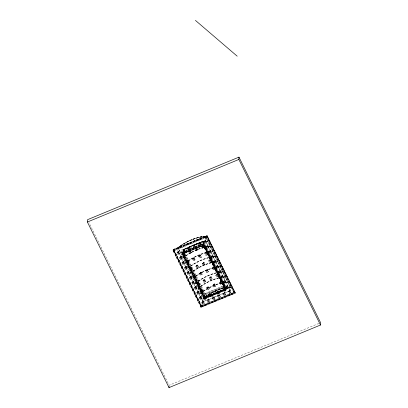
<?xml version="1.0" encoding="UTF-8"?>
<svg xmlns="http://www.w3.org/2000/svg" width="408" height="408" viewBox="0 0 408 408"><rect width="100%" height="100%" fill="white"/><g stroke="black" fill="none" stroke-linecap="round" stroke-linejoin="round"><path stroke-width="0.31" stroke-dasharray="2.04 1.53" d="M200.991 306.821L235.273 292.658L207.131 235.528L172.849 249.737L172.819 250.318L207.096 236.156L207.131 235.528L172.854 249.691L201.057 307.066L235.008 293.041L207.04 235.748L173.094 249.773L173.063 250.354M173.864 250.568L173.89 250.053L206.744 236.482L234.212 292.76L201.358 306.332L173.864 250.568L206.718 236.992L206.744 236.482M177.006 252.623L178.928 251.716L179.795 253.603L177.878 254.398L177.006 252.623L178.918 251.828M205.127 236.497A21.716 7.477 -26.2 0 0 178.082 247.804L177.827 252.435L178.199 253.195L177.878 254.398M178.25 252.266L178.199 253.195L179.02 252.858L179.795 253.603M178.648 252.098L178.694 251.165L179.8 253.485L177.883 254.281L177.011 252.506L179.071 251.925L179.02 252.858L178.648 252.098L178.928 251.716M179.464 257.616L181.387 256.709L182.259 258.596L180.341 259.391L179.464 257.616L181.381 256.826M180.341 259.391L180.713 257.259M181.157 256.158L182.264 258.483L180.346 259.274L179.474 257.499L181.535 256.918L181.484 257.851L181.157 256.158L180.336 256.499L180.285 257.428L180.662 258.193L181.484 257.851L182.259 258.596M224.941 289.088L203.694 297.799L204.515 297.611L204.561 296.682L205.382 296.341L206.489 298.666L204.566 299.574L181.912 253.47L181.953 252.705L203.75 243.698L226.19 289.226L226.154 289.996L204.357 298.998L204.398 298.228L181.953 252.705M182.182 253.021L203.648 244.106L225.945 289.328L225.91 289.955L204.444 298.824L182.152 253.603L182.182 252.975L204.474 298.243M201.496 246.294L202.368 248.186L204.286 247.396L203.51 246.646L203.561 245.713L201.491 246.412L203.414 245.504L182.274 254.352L184.197 253.445L183.916 253.827C186.981 255.739 181.58 257.698 183.518 253.995M181.927 262.609L183.85 261.701L184.717 263.594L182.804 264.384L181.927 262.609L183.845 261.819M204.566 299.574L204.887 298.375L182.947 253.883L182.983 253.256L203.347 244.887L225.145 289.048L225.114 289.675M182.279 254.235L183.095 254.164L183.299 249.431L203.342 241.148L225.139 285.36L224.93 290.093L225.706 290.843L223.788 291.633L222.916 289.741L223.732 289.675L224.109 290.435L223.788 291.633M182.804 264.384L183.172 262.252M183.559 250.068L183.197 252.083L185.115 251.292L184.008 248.972L183.957 249.905L185.105 251.41L184.238 249.518L182.315 250.425L184.232 249.635M183.916 253.827L183.962 252.894L185.069 255.219L183.151 256.01M183.62 261.151L184.727 263.476L182.809 264.267L181.932 262.492L183.993 261.91L183.947 262.844L183.62 261.151L182.799 261.492L182.748 262.426L183.126 263.185L183.947 262.844L184.717 263.594M184.391 267.602L186.313 266.694L187.18 268.586L185.263 269.377L184.391 267.602L186.308 266.812M185.263 269.377L185.635 267.245M185.849 261.477L187.767 260.681M186.084 266.149L187.185 268.469L185.268 269.26L184.396 267.485L186.456 266.909L186.41 267.837L186.084 266.149L185.263 266.485L185.212 267.418L185.584 268.178L186.41 267.837L187.18 268.586M186.665 261.406L186.711 260.472L187.532 260.136L188.639 262.456L186.716 263.364L187.088 261.237L187.91 260.896L187.859 261.829L188.639 262.456L186.721 263.252M187.629 248.232C190.102 244.545 191.673 253.082 189.317 246.779L189.271 247.707L190.424 249.099L188.501 250.007L187.629 248.232L189.541 247.442M186.854 272.595L188.771 271.687L189.644 273.579L187.726 274.37L186.854 272.595L188.766 271.805M187.532 260.136L187.859 261.829L187.037 262.166M188.68 251.705L190.745 251.007L190.699 251.94L191.469 252.685L189.552 253.48L188.68 251.705L190.602 250.798L190.322 251.18L190.699 251.94L189.878 252.282L189.552 253.48M187.726 274.37L188.098 272.238M188.542 271.142L189.649 273.462L187.731 274.252L186.859 272.478L188.919 271.901L188.868 272.83L188.542 271.142L187.721 271.478L187.675 272.411L188.047 273.171L188.868 272.83L189.644 273.579M190.322 251.18L190.373 250.247L191.474 252.572L189.562 253.363L188.685 251.588M189.419 268.719L191.337 267.923L189.419 268.719L191.48 268.138L191.429 269.071C193.968 270.142 188.476 272.009 190.658 268.474M189.312 277.588L191.235 276.68L192.107 278.572L190.189 279.363L189.312 277.588L191.23 276.797M190.235 268.648L190.281 267.714L191.102 267.378L192.209 269.698L190.291 270.489M190.189 279.363L190.556 277.231M190.607 269.408L191.429 269.071L191.102 267.378M191.005 276.134L192.112 278.455L190.194 279.245L189.317 277.476L191.383 276.894L191.332 277.828L191.005 276.134L190.184 276.471L190.133 277.404L190.511 278.164L191.332 277.828L192.107 278.572M192.25 258.947L194.172 258.034L195.039 259.927L193.122 260.717L192.25 258.947L194.167 258.152M192.938 246.039L194.861 245.131L195.728 247.024L194.58 245.514L194.631 244.581L194.958 246.274L194.137 246.616L193.815 247.814L192.938 246.039L194.861 245.131L194.58 245.514M191.775 282.586L193.698 281.673L194.565 283.565L192.647 284.356L191.775 282.586L193.693 281.79M195.039 259.927L193.943 257.489L193.122 257.831L193.448 259.519L193.122 260.717M193.122 257.831L193.448 259.519L194.269 259.182L195.044 259.809L193.132 260.605L192.255 258.83L194.172 258.034M192.989 275.956L194.907 275.165L192.989 275.956L195.049 275.38L194.999 276.308C197.538 277.384 192.046 279.25 194.228 275.716M193.943 257.489L194.269 259.182L194.315 258.249L193.494 258.59M192.647 284.356L193.02 282.229M195.085 249.059L197.151 248.36L196.778 247.6L196.727 248.533L197.875 250.038L195.962 250.833L195.085 249.059L197.008 248.151L196.727 248.533M193.469 281.127L194.57 283.448L192.658 284.243L191.78 282.469L193.841 281.887L193.795 282.82L193.469 281.127L192.647 281.464L192.596 282.397L192.974 283.157L193.795 282.82L194.565 283.565M193.805 275.89L193.851 274.956L194.672 274.62L195.779 276.94L193.861 277.731M194.177 276.65L194.999 276.308L194.672 274.62M195.962 250.833L196.33 248.701L195.957 247.942L196.284 249.635L197.105 249.293L197.151 248.36M194.239 287.579L196.161 286.671L197.028 288.558L195.111 289.354L194.239 287.579L196.151 286.783M195.82 266.184L197.742 265.276L198.609 267.169L196.692 267.959L195.82 266.184L197.737 265.394M195.111 289.354L195.483 287.222M198.609 267.169L197.513 264.731L196.692 265.067L197.018 266.761L196.692 267.959M195.927 286.12L197.033 288.446L195.116 289.236L194.244 287.462L196.304 286.88L196.253 287.813L195.927 286.12L195.106 286.462L195.06 287.39L195.432 288.15L196.253 287.813L197.028 288.558M198.252 243.846C200.726 240.159 202.297 248.696 199.94 242.388L199.894 243.321L201.047 244.713L199.124 245.621L198.252 243.846L200.165 243.051M196.559 283.198L198.477 282.407L196.559 283.198L198.619 282.622L198.569 283.55C201.108 284.626 195.616 286.493 197.798 282.958M196.692 265.067L197.018 266.761L197.839 266.424L197.885 265.491L195.825 266.072L196.702 267.842L198.614 267.051L197.462 265.664L197.513 264.731M196.697 292.572L198.619 291.664L199.492 293.551L197.574 294.346L196.697 292.572L198.614 291.781M198.655 256.3L200.578 255.393L201.445 257.28L199.532 258.075L198.655 256.3L200.578 255.393L198.66 256.183L199.532 258.075M197.375 283.132L197.421 282.198L198.242 281.857L199.349 284.182L197.431 284.973M201.455 257.162L200.675 256.535L200.348 254.842L199.527 255.184L199.854 256.872L199.537 257.958L201.445 257.28M197.574 294.346L197.946 292.215M197.747 283.892L198.569 283.55L198.242 281.857M199.527 255.184L199.854 256.872L200.675 256.535L200.348 254.842M198.39 291.113L199.497 293.439L197.579 294.229L196.707 292.454L198.767 291.873L198.716 292.806L198.39 291.113L197.569 291.455L197.523 292.383L197.895 293.148L198.716 292.806L199.492 293.551M199.39 273.426L201.312 272.519L202.179 274.411L200.262 275.201L199.39 273.426L201.307 272.636M202.179 274.411L201.083 271.973L200.262 272.309L200.588 274.003L200.262 275.201M199.16 297.565L201.083 296.657L201.95 298.549L200.037 299.339L199.16 297.565L201.078 296.774M200.129 290.44L202.047 289.649L200.129 290.44L202.19 289.858L202.139 290.792C204.678 291.868 199.186 293.735 201.368 290.2M200.262 272.309L200.588 274.003L201.409 273.666L201.455 272.733L199.395 273.309L200.272 275.084L202.184 274.293L201.032 272.901L201.083 271.973M202.368 248.186L202.74 246.055L202.363 245.295L202.689 246.988L203.51 246.646L203.138 245.886L203.419 241.301L183.376 249.584L183.192 253.924L204.836 297.825L205.096 293.638L183.187 249.308L183.513 251.002L184.334 250.665L184.38 249.732L182.32 250.313L183.192 252.2M200.037 299.339L200.404 297.208M203.342 241.148L203.148 244.876L225.711 290.725L223.793 291.516M202.225 263.537L204.148 262.63L205.015 264.522L203.102 265.312L202.225 263.537L204.148 262.63L203.867 263.017L205.015 264.522M200.945 290.374L200.991 289.44L201.812 289.099L202.919 291.424L201.001 292.215M225.706 290.843L203.317 245.468L203.352 244.841M203.566 241.536L205.484 240.74L203.566 241.536L205.627 240.955L205.581 241.888C208.121 242.964 202.628 244.831 204.806 241.296L204.434 240.531L204.76 242.225L205.581 241.888L205.204 241.128L205.448 236.467L178.072 247.778M200.853 296.106L201.96 298.432L200.042 299.222L199.165 297.447L201.226 296.866L201.18 297.799L200.853 296.106L200.032 296.448L199.981 297.381L200.359 298.141L201.18 297.799L201.95 298.549M225.91 289.955L203.618 244.734L203.648 244.106M203.75 243.698L203.709 244.469L181.912 253.47M203.097 262.421L203.424 264.114L204.245 263.777L204.291 262.844L203.918 262.084L203.097 262.421L203.424 264.114L203.102 265.312M201.317 291.134L202.139 290.792L201.812 289.099M200.996 306.775L235.273 292.613L235.243 293.24L200.96 307.403L200.996 306.775L172.854 249.691M201.052 307.137L201.083 306.556L173.094 249.773M201.358 306.332L173.89 250.053M233.968 292.745L201.44 306.23L201.47 305.602L174.129 250.14L206.657 236.701L233.998 292.164L233.968 292.791L206.626 237.283L174.094 250.767L174.129 250.14L201.47 305.648L233.998 292.164M201.623 302.558L203.546 301.65L204.413 303.542L202.496 304.332L201.623 302.558L203.541 301.767M202.96 280.668L204.882 279.76L205.749 281.653L203.832 282.443L202.96 280.668L204.877 279.878M203.867 263.017L203.918 262.084M205.331 236.757L205.148 240.256L229.939 290.547L203 301.675L178.204 251.384L178.388 247.891L205.331 236.757L230.122 287.048L229.939 290.547M202.496 304.332L203.062 298.472L230.444 287.166L205.397 236.395L205.076 236.395A21.716 7.477 -26.2 0 0 178.031 247.702L203.077 298.498L230.444 287.196L230.199 291.822L230.974 292.572L229.056 293.362L228.179 291.587L230.102 290.68L230.974 292.572M205.749 281.653L204.653 279.215L203.832 279.551L204.158 281.245L203.832 282.443M203 301.675L203.184 298.182L230.122 287.048M206.03 246.529L207.947 245.738L206.03 246.529L208.09 245.947L208.039 246.881C210.584 247.957 205.086 249.824 207.269 246.289L206.892 245.529L207.718 245.188L208.039 246.881L207.218 247.217L206.892 245.529M206.621 237.329L206.657 236.701M203.689 301.864L203.643 302.792L203.317 301.104L202.496 301.441L202.445 302.374L202.822 303.134L203.643 302.792L204.413 303.542M205.933 252.537L206.259 254.225L205.938 255.428L207.856 254.633L206.708 253.128L206.754 252.195L205.933 252.537L206.259 254.225L207.08 253.888L207.131 252.955L206.31 253.297M203.832 279.551L204.158 281.245L204.979 280.903L205.025 279.975L202.965 280.551L203.842 282.326L205.754 281.535L204.602 280.143L204.653 279.215M205.795 270.779L207.718 269.872L208.585 271.764L206.672 272.554L205.795 270.779L207.718 269.872L207.437 270.254L208.585 271.764M204.444 298.824L204.479 298.197M206.984 252.746L205.066 253.536L206.984 252.746L205.066 253.536L205.938 255.428M204.745 298.09L204.775 297.463M204.826 297.213L205.02 293.485M206.667 269.663L206.994 271.356L207.815 271.019L207.861 270.086L207.488 269.326L206.667 269.663L206.994 271.356L206.672 272.554M204.571 299.457L206.489 298.666L205.336 297.274L205.382 296.341M205.76 297.1L205.709 298.034L204.887 298.375L204.938 297.442L183.105 253.159M207.437 270.254L207.488 269.326M206.53 287.91L208.452 287.002L209.319 288.895L207.402 289.685L206.53 287.91L208.447 287.12M208.493 251.522L210.406 250.731L208.493 251.522L210.554 250.94L210.502 251.874C213.042 252.95 207.55 254.816 209.732 251.282L209.355 250.522L210.176 250.181L210.502 251.874L209.681 252.215L209.355 250.522M209.319 288.895L208.223 286.452L207.402 286.793L207.728 288.487L207.402 289.685M209.503 259.774L209.829 261.467L209.508 262.665L211.431 261.757L210.278 260.37L210.324 259.437L209.503 259.774L209.829 261.467L210.65 261.13L210.701 260.197L208.636 260.778L210.554 259.983L208.636 260.778L209.508 262.665M207.402 286.793L207.728 288.487L208.549 288.145L208.595 287.212L206.535 287.793L207.412 289.568L209.324 288.777L208.172 287.385L208.223 286.452M207.81 302.139L208.131 300.941L207.805 299.248L208.626 298.906L209.732 301.231L207.81 302.139L206.943 300.247L208.855 299.457L209.727 301.349M209.365 278.021L211.288 277.114L212.155 279.006L210.242 279.796L209.365 278.021L211.288 277.114L211.007 277.496L212.155 279.006M207.815 302.022L209.732 301.231L208.58 299.839L208.626 298.906M210.951 256.515L212.869 255.724L210.951 256.515L213.017 255.933L212.966 256.867C215.506 257.943 210.013 259.809 212.191 256.275L211.818 255.515L212.639 255.173L212.966 256.867L212.145 257.208L211.818 255.515M209.003 299.666L208.952 300.599L208.131 300.941L207.805 299.248M210.237 276.905L210.564 278.598L211.385 278.256L211.431 277.328L211.058 276.568L210.237 276.905L210.564 278.598L210.242 279.796M210.921 294.964L210.1 295.152L210.972 296.927L212.894 296.019L211.793 293.694L210.972 294.035L211.298 295.729L210.972 296.927M211.007 277.496L211.058 276.568M213.073 267.016L213.399 268.709L213.078 269.907L215.001 269L213.848 267.612L213.894 266.679L213.073 267.016L213.399 268.709L214.22 268.372L214.271 267.439L212.206 268.02L214.124 267.225L212.206 268.02L213.078 269.907M213.415 261.508L215.332 260.717L213.415 261.508L215.475 260.931L215.429 261.86C217.969 262.936 212.476 264.802 214.654 261.268L214.282 260.508L215.103 260.166L215.429 261.86L214.608 262.201L214.282 260.508M210.105 295.035L210.982 296.81L212.894 296.019L211.742 294.627L211.793 293.694M212.165 294.454L212.119 295.387L211.298 295.729L210.972 294.035M212.247 298.171L214.169 297.264L215.036 299.151L213.119 299.946L212.247 298.171L214.164 297.376M212.935 285.263L214.858 284.356L215.725 286.248L213.812 287.038L212.935 285.263L214.858 284.356L214.577 284.738L215.725 286.248M213.119 299.946L213.445 298.743L213.119 297.055L213.94 296.713L215.036 299.151M213.807 284.147L214.134 285.84L214.955 285.498L215.001 284.57L214.628 283.805L213.807 284.147L214.134 285.84L213.812 287.038M213.068 297.983L212.252 298.054L213.129 299.829L215.041 299.033L213.889 297.646L213.94 296.713M214.577 284.738L214.628 283.805M215.878 266.5L217.796 265.71L215.878 266.5L217.938 265.924L217.887 266.852C220.427 267.929 214.934 269.795 217.117 266.261L216.74 265.501L217.561 265.164L217.887 266.852L217.066 267.194L216.74 265.501M214.312 297.473L214.266 298.406L213.445 298.743L213.119 297.055M216.643 274.258L216.969 275.951L216.648 277.149L218.571 276.241L217.418 274.849L217.464 273.921L216.643 274.258L216.969 275.951L217.79 275.609L217.841 274.681L215.776 275.257L217.694 274.467L215.776 275.257L216.648 277.149M217.326 292.322L216.505 292.505L217.382 294.28L219.305 293.372L218.147 291.98L218.198 291.047L217.377 291.389L217.704 293.082L217.382 294.28M218.341 271.493L220.254 270.703L218.341 271.493L220.402 270.917L220.351 271.85C222.89 272.921 217.398 274.788 219.581 271.254L219.203 270.494L220.024 270.157L220.351 271.85L219.529 272.187L219.203 270.494M217.556 295.973L219.479 295.066L220.351 296.958L218.433 297.748L217.556 295.973L219.479 295.066L219.203 295.453L220.351 296.958M218.423 291.715L218.147 291.98M218.428 294.856L218.754 296.55L218.428 294.856L219.249 294.52L219.626 295.28L219.575 296.213L218.754 296.55L218.433 297.748M219.203 295.453L219.249 294.52M220.213 281.5L220.539 283.193L220.218 284.391L222.136 283.601L220.988 282.091L221.034 281.158L220.213 281.5L220.539 283.193L223.574 282.356L227.909 281.903M220.799 276.491L222.717 275.696L220.799 276.491L222.86 275.91L222.814 276.843C225.354 277.919 219.861 279.786 222.039 276.252L221.666 275.487L222.488 275.15L222.814 276.843L221.993 277.18L221.666 275.487M221.264 281.709L219.341 282.616L221.264 281.709L220.988 282.091M223.263 281.484L225.18 280.694L223.263 281.484L225.323 280.903L225.277 281.836C227.817 282.912 222.319 284.779 224.502 281.245L224.13 280.485L224.951 280.143L225.277 281.836L224.456 282.173L224.13 280.485M222.87 293.78L224.793 292.873L225.66 294.765L223.742 295.555L222.87 293.78L224.788 292.99M223.732 289.675L223.783 288.742L224.604 288.4L224.93 290.093L224.109 290.435L223.783 288.742M223.742 295.555L224.069 294.357L223.742 292.663L224.563 292.327L225.66 294.765M223.691 293.597L222.875 293.663L223.752 295.438L225.665 294.647L224.512 293.255L224.563 292.327M224.828 289.068L224.558 289.333M224.936 293.087L224.89 294.015L224.069 294.357L223.742 292.663M225.721 286.595L227.644 285.687L228.511 287.574L226.593 288.369L225.721 286.595L227.644 285.687L227.363 286.069L228.511 287.574M227.363 286.069L227.409 285.136L226.588 285.478L226.914 287.171L226.593 288.369M229.051 290.47L229.378 292.164L229.051 290.47L229.872 290.129L230.199 291.822L229.378 292.164L229.056 293.362M235.003 293.112L235.034 292.531L207.04 235.748M183.957 249.905L184.238 249.518M181.111 257.091L181.387 256.709M189.271 247.707L189.552 247.325M183.569 262.084L183.85 261.701M199.894 243.321L200.175 242.939M186.033 267.077L186.313 266.694M205.204 241.128L205.484 240.74L206.351 242.632M203.138 245.886L203.414 245.504M191.056 268.311L191.337 267.923M188.496 272.07L188.771 271.687M207.667 246.121L207.947 245.738L208.814 247.625M197.462 265.664L197.742 265.276M190.954 277.068L191.235 276.68M210.13 251.114L210.406 250.731L211.278 252.618M194.626 275.548L194.907 275.165M193.417 282.061L193.698 281.673M212.588 256.107L212.869 255.724L213.741 257.616M201.032 272.901L201.312 272.519M210.278 260.37L210.554 259.983M198.196 282.79L198.477 282.407M195.881 287.054L196.161 286.671M215.052 261.1L215.332 260.717L216.199 262.609M204.602 280.143L204.882 279.76M192.953 278.021C199.114 273.202 206.28 269.657 213.838 267.643L214.124 267.225M198.344 292.046L198.619 291.664M217.515 266.093L217.796 265.71L218.662 267.602M201.766 290.032L202.047 289.649M200.802 297.039L201.083 296.657M208.172 287.385L208.452 287.002M219.978 271.085L220.254 270.703L221.126 272.595M217.418 274.849L217.694 274.467M205.336 297.274L205.617 296.891L206.484 298.778M203.266 302.032L203.546 301.65M222.436 276.083L222.717 275.696L223.584 277.588M211.742 294.627L212.022 294.245L212.889 296.132M208.58 299.839L208.855 299.457M224.9 281.076L225.18 280.694L226.047 282.581M213.889 297.646L214.169 297.264M224.512 293.255L224.793 292.873M229.826 291.062L230.102 290.68L228.179 291.587M177.959 247.605C185.895 241.623 195.361 236.885 205.413 236.278M178.107 247.794C185.997 241.842 195.412 237.13 205.408 236.518M180.458 252.674C188.394 246.692 197.86 241.954 207.912 241.347M180.606 252.863L189.246 247.289L197.849 243.581M182.957 257.744C190.893 251.761 200.359 247.024 210.411 246.417M183.105 257.933C190.995 251.981 200.41 247.268 210.406 246.656M185.456 262.813C193.3 256.877 202.643 252.241 212.573 251.486M185.604 263.007C192.346 257.769 200.257 253.924 208.626 252.175M187.955 267.883C195.891 261.9 205.357 257.162 215.409 256.555M188.103 268.076C195.998 262.125 205.408 257.407 215.409 256.795M190.454 272.952C198.39 266.97 207.856 262.232 217.913 261.625M190.602 273.146C198.497 267.194 207.907 262.477 217.908 261.865M193.101 278.215C200.996 272.264 210.406 267.546 220.407 266.934M195.452 283.096C203.388 277.108 212.854 272.371 222.911 271.764M195.6 283.285C203.495 277.333 212.905 272.62 222.906 272.003M197.951 288.165C205.8 282.224 215.144 277.588 225.068 276.833M198.099 288.354C205.994 282.402 215.404 277.69 225.405 277.073M200.45 293.235C206.611 288.41 213.777 284.866 221.335 282.851L221.411 281.923L219.346 282.499L220.218 284.391M200.603 293.423C208.493 287.472 217.908 282.759 227.904 282.142M202.954 298.304C210.89 292.317 220.356 287.584 230.408 286.972M200.966 307.357L235.243 293.194L207.101 236.11L172.824 250.272L200.96 307.403M183.371 249.65L203.414 241.373L225.058 285.274M195.004 245.341L192.943 245.922L193.82 247.697L195.738 246.906M183.309 250.818L203.357 242.469L224.997 286.442L204.954 294.719L183.314 250.747M203.291 243.704L183.248 251.981L204.893 295.887L224.941 287.538M204.444 243.311L206.361 242.515M181.942 252.934L203.74 243.887L226.185 289.415L204.388 298.462L181.942 252.889M182.152 253.603L203.618 244.734M183.182 253.312L203.261 245.06L203.23 245.641L224.874 289.547L225.063 285.207L205.015 293.556M203.327 245.351L182.952 253.766L204.75 297.973L225.119 289.558M182.947 253.883L203.317 245.468M183.095 254.164L184.339 253.654L184.289 254.587L183.467 254.924M197.885 249.925L195.968 250.716L195.09 248.941M202.373 248.069L204.291 247.279M206.902 248.304L208.82 247.508M199.9 255.944L200.721 255.602M209.365 253.297L211.283 252.506M205.943 255.311L207.861 254.521M211.829 258.289L213.746 257.499M204.291 262.844L202.23 263.425L203.108 265.2L205.025 264.404M209.513 262.553L211.431 261.757M214.292 263.282L216.204 262.492M207.861 270.086L205.8 270.662L206.678 272.437L208.595 271.646M213.083 269.79L215.001 269M216.75 268.275L218.668 267.485M219.213 273.268L221.131 272.478M211.431 277.328L209.37 277.904L210.248 279.679L212.165 278.888M216.653 277.032L218.571 276.241M221.677 278.266L223.594 277.471M215.001 284.57L212.94 285.146L213.817 286.921L215.735 286.13M220.223 284.274L222.141 283.483M224.14 283.259L226.052 282.464M205.096 293.638L225.139 285.36M204.959 294.653L225.002 286.37M224.879 288.701L204.836 296.978L183.192 253.077M203.699 297.682L224.869 288.935M204.867 297.243L224.905 288.961M228.516 287.462L226.598 288.252L225.726 286.477L227.786 285.896L227.735 286.829L226.914 287.171L226.588 285.478M204.515 297.611L225.145 289.048M204.398 298.228L226.19 289.226M219.305 293.372L217.388 294.163L216.51 292.388M208.85 299.574L206.933 300.365L207.759 300.181M220.356 296.84L218.438 297.631L217.566 295.861L218.382 295.79M230.979 292.454L229.061 293.245L228.189 291.47L229 291.404M201.384 305.822L234.238 292.25M201.083 306.556L235.034 292.531M318.847 323.427L169.147 385.269L88.924 222.549M197.844 243.581L203.628 242.031L207.907 241.587M213.838 267.643L220.412 266.694M208.621 252.175L212.91 251.726M230.076 287.212C220.203 287.966 210.905 292.582 203.102 298.493A21.716 7.477 -26.2 0 1 230.122 287.191M205.448 236.497L205.005 236.462A21.593 7.436 -26.2 0 0 179.041 246.973L178.194 247.636L203.189 298.33L204.036 297.672A21.593 7.436 -26.2 0 1 229.995 287.155L230.444 287.196M207.912 241.465L207.58 241.465A21.716 7.477 -26.2 0 0 180.53 252.771M210.411 246.534L210.079 246.534A21.716 7.477 -26.2 0 0 183.029 257.841M212.578 251.486L212.91 251.486M212.91 251.603L212.578 251.603A21.716 7.477 -26.2 0 0 185.533 262.91M215.409 256.673L215.077 256.673A21.716 7.477 -26.2 0 0 188.032 267.98M217.908 261.742L217.576 261.742A21.716 7.477 -26.2 0 0 190.531 273.049M220.407 266.812L220.075 266.812A21.716 7.477 -26.2 0 0 193.03 278.118M222.906 271.881L222.574 271.881A21.716 7.477 -26.2 0 0 195.529 283.188M225.073 276.833L225.41 276.833M225.405 276.955L225.073 276.95A21.716 7.477 -26.2 0 0 198.028 288.257M227.904 282.025L227.572 282.02A21.716 7.477 -26.2 0 0 200.527 293.327M207.096 236.156L235.243 293.24M206.652 236.747L234.212 292.76M205.239 236.462L230.234 287.155M203.735 243.933L226.18 289.461M203.648 244.152L225.94 289.374M226.154 289.996L203.296 243.632L183.253 251.909L204.898 295.815M203.235 244.795L225.145 289.094M218.198 291.047L218.525 292.74L217.704 293.082L217.377 291.389M197.008 248.151L197.875 250.038M218.428 291.598L219.295 293.49M190.597 250.91L191.469 252.685M184.186 253.557L185.064 255.332M187.756 260.799L188.634 262.574M191.326 268.041L192.204 269.815M194.897 275.283L195.774 277.058M198.466 282.525L199.344 284.3M202.036 289.767L202.914 291.541M182.983 253.256L204.775 297.509M203.317 301.104L204.418 303.425L202.506 304.215L201.629 302.44L230.25 290.889L205.255 240.195L177.873 251.506L202.868 302.2M174.099 250.721L201.44 306.23M188.496 247.115L188.822 248.809L188.506 249.89L187.634 248.115L189.695 247.539L189.644 248.467L188.822 248.809L188.496 247.115M189.552 250.589L189.878 252.282L189.552 250.589M193.81 244.922L194.137 246.616L193.81 244.922M199.119 242.729L199.446 244.418L199.13 245.504L198.257 243.729L200.318 243.148L200.267 244.081L199.446 244.418L199.119 242.729M203.623 244.621L182.157 253.485L204.454 298.707L225.915 289.843L203.623 244.621M230.393 287.094L203.026 298.396A21.716 7.477 -26.2 0 1 230.071 287.089L230.408 287.094"/><path stroke-width="0.61" d="M87.394 222.023L87.516 219.693L238.976 157.126L320.606 322.702L320.484 325.033L169.024 387.6L87.394 222.023L238.853 159.457L238.976 157.126M169.024 387.6L169.085 386.437M195.427 20.4L237.191 56.177M238.853 159.457L320.484 325.033"/></g></svg>
